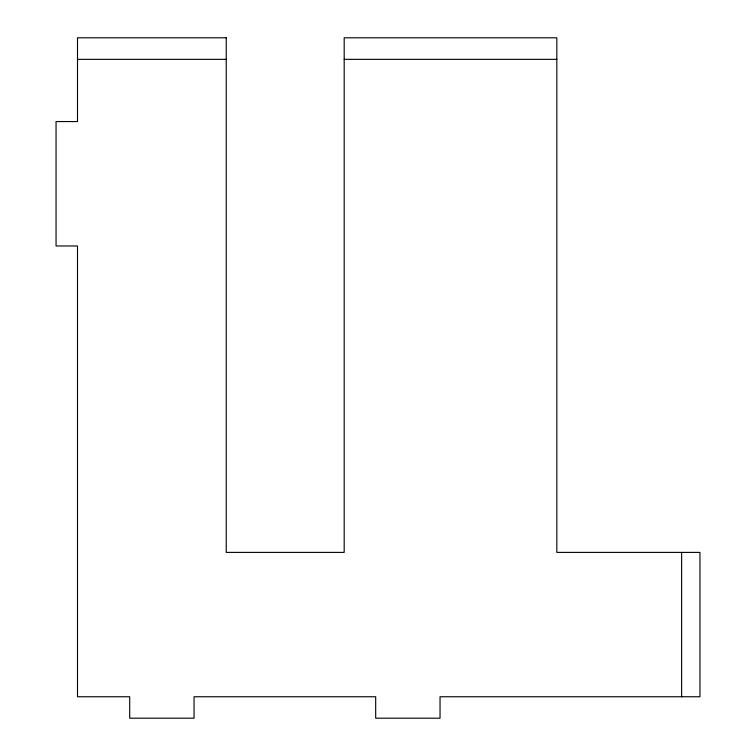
<?xml version="1.0" encoding="UTF-8"?>
<svg xmlns="http://www.w3.org/2000/svg" width="756" height="756" viewBox="0 0 756 756"><rect width="100%" height="100%" fill="white"/><g stroke="black" fill="none" stroke-linecap="round" stroke-linejoin="round"><path stroke-width="1.13" d="M77.499 59.346L226.233 59.346M344.188 59.346L556.832 59.346M681.628 552.4L681.628 696.748M226.233 37.8L77.499 37.8L77.499 121.555L56.048 121.555L56.048 245.974L77.499 245.974L77.499 696.748L129.701 696.748L129.701 718.2L194.056 718.2L194.056 696.748L375.685 696.748L375.685 718.2L440.039 718.2L440.039 696.748L699.952 696.748L699.952 552.4L556.832 552.4L556.832 37.8L344.188 37.8L344.188 552.4L226.233 552.4L226.233 37.8"/></g></svg>
